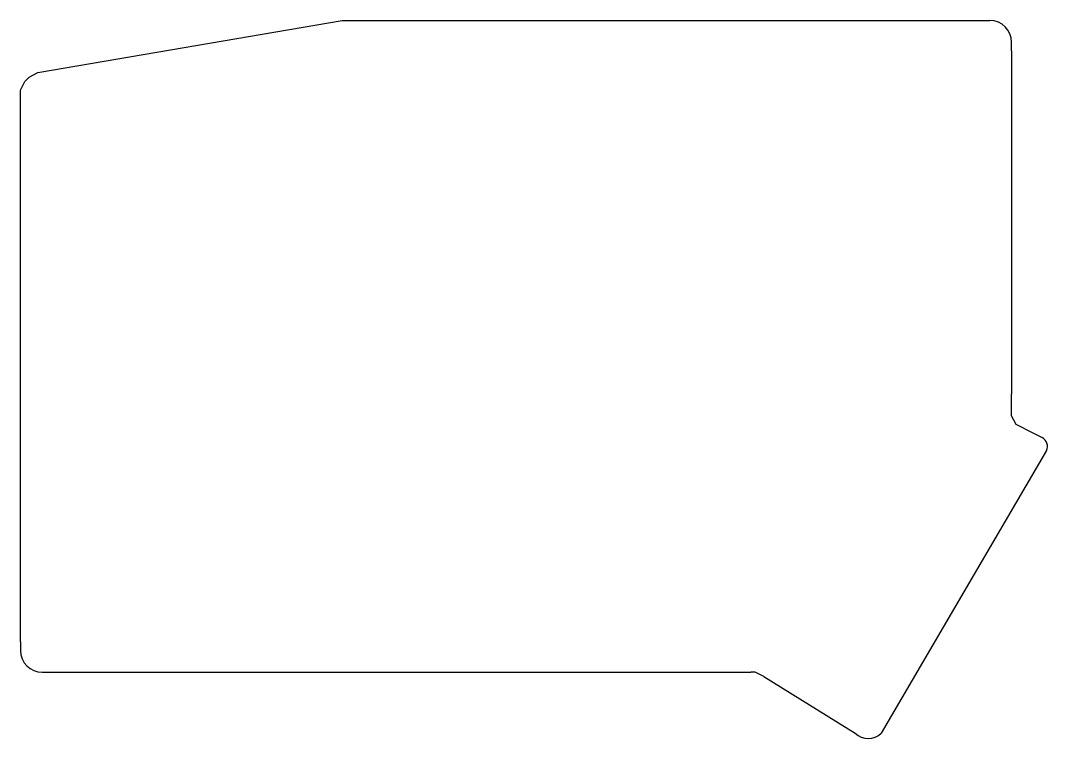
# Model space of a CAD drawing. Extents: x 69 to 219, y -146 to -41.
import ezdxf

# ---------------------------------------------------------------- set-up
doc = ezdxf.new("R2010")
doc.units = 0
doc.header["$MEASUREMENT"] = 0
doc.layers.add('BLACK', color=7, linetype='CONTINUOUS')

msp = doc.modelspace()

# ---------------------------------------------------------------- linework, layer by layer
at = {"layer": 'Black'}
for p, q in [((71.755, -48.26), (116.205, -40.64)), ((116.205, -40.64), (210.82, -40.64)), ((213.995, -45.085), (213.995, -43.815)), ((213.995, -45.085), (213.995, -95.25)), ((69.85, -49.53), (70.485, -48.895)), ((70.485, -48.895), (71.755, -48.26)), ((69.215, -50.8), (69.85, -49.53)), ((69.215, -60.96), (69.215, -50.8)), ((69.215, -84.455), (69.215, -60.96)), ((69.215, -131.445), (69.215, -84.455)), ((213.995, -98.425), (213.995, -95.25)), ((214.63, -99.695), (213.995, -98.425)), ((215.9, -100.33), (214.63, -99.695)), ((215.9, -100.33), (218.44, -101.6)), ((219.075, -103.505), (194.945, -144.78)), ((69.215, -131.445), (69.215, -132.715)), ((72.39, -135.89), (73.66, -135.89)), ((73.66, -135.89), (101.6, -135.89)), ((101.6, -135.89), (172.085, -135.89)), ((172.085, -135.89), (175.895, -135.89)), ((176.53, -135.89), (175.895, -135.89)), ((177.8, -136.525), (176.53, -135.89)), ((177.8, -136.525), (191.135, -144.78))]:
    msp.add_line(p, q, dxfattribs=at)
for centre, radius, start, end in [((210.82, -43.815), 3.175, 0, 90), ((217.805, -102.87), 1.42, -26.5651, 63.4349), ((72.39, -132.715), 3.175, -180, -90), ((193.04, -142.875), 2.694, -135, -45)]:
    msp.add_arc(centre, radius, start, end, dxfattribs=at)

doc.saveas('drawing.dxf')
